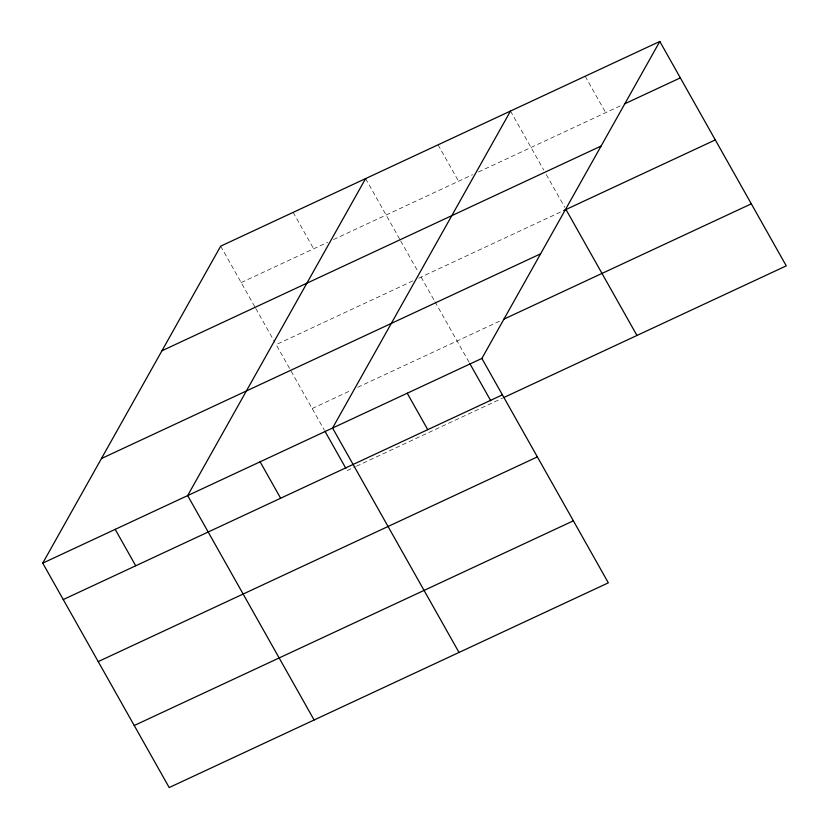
<?xml version="1.0" encoding="UTF-8"?>
<svg xmlns="http://www.w3.org/2000/svg" width="829" height="829" viewBox="0 0 829 829"><rect width="100%" height="100%" fill="white"/><g stroke="black" fill="none" stroke-linecap="round" stroke-linejoin="round"><path stroke-width="0.62" stroke-dasharray="4.14 3.11" d="M241.198 282.585L327.683 242.265M333.517 239.55L472.592 174.712M478.437 171.997L622.009 105.065M412.883 280.876L276.15 344.615L324.243 429.961M418.728 278.161L561.306 211.696M312.17 408.531L350.729 390.552M357.745 387.288L500.322 320.823M347.123 470.571L355.299 466.758M356.47 466.209L502.561 398.117M585.16 76.247L605.688 112.671M510.509 111.055L543.741 170.038M546.28 174.546L564.715 207.26M438.044 144.826L458.572 181.25M365.589 178.608L400.096 239.84M400.728 240.97L417.889 271.425M421.07 277.062L434.334 300.616M434.966 301.735L469.162 362.408M293.134 212.379L313.652 248.804M220.669 246.161L255.177 307.393M255.809 308.523L274.876 342.367"/><path stroke-width="1.24" d="M659.811 41.45L481.877 358.429L608.331 582.839L169.189 787.55L42.735 563.14L220.669 246.161L659.811 41.45L786.265 265.86L503.721 397.568M365.589 178.608L187.655 495.587L314.108 719.997M510.509 111.055L332.574 428.033L459.017 652.444M624.351 103.977L680.34 77.874M161.956 350.76L601.098 146.049M563.647 210.597L715.292 139.914M101.459 458.53L540.601 253.829M503.825 319.186L751.312 203.83M42.735 563.14L481.877 358.429M63.263 599.564L502.405 394.853M98.216 661.594L537.358 456.893M134.236 725.51L573.378 520.809M565.989 209.509L636.952 335.465M469.794 363.537L490.768 400.759M407.226 393.226L427.754 429.65M324.875 431.09L345.848 468.312M260.109 461.805L280.637 498.229M115.2 529.358L135.718 565.782"/></g></svg>
